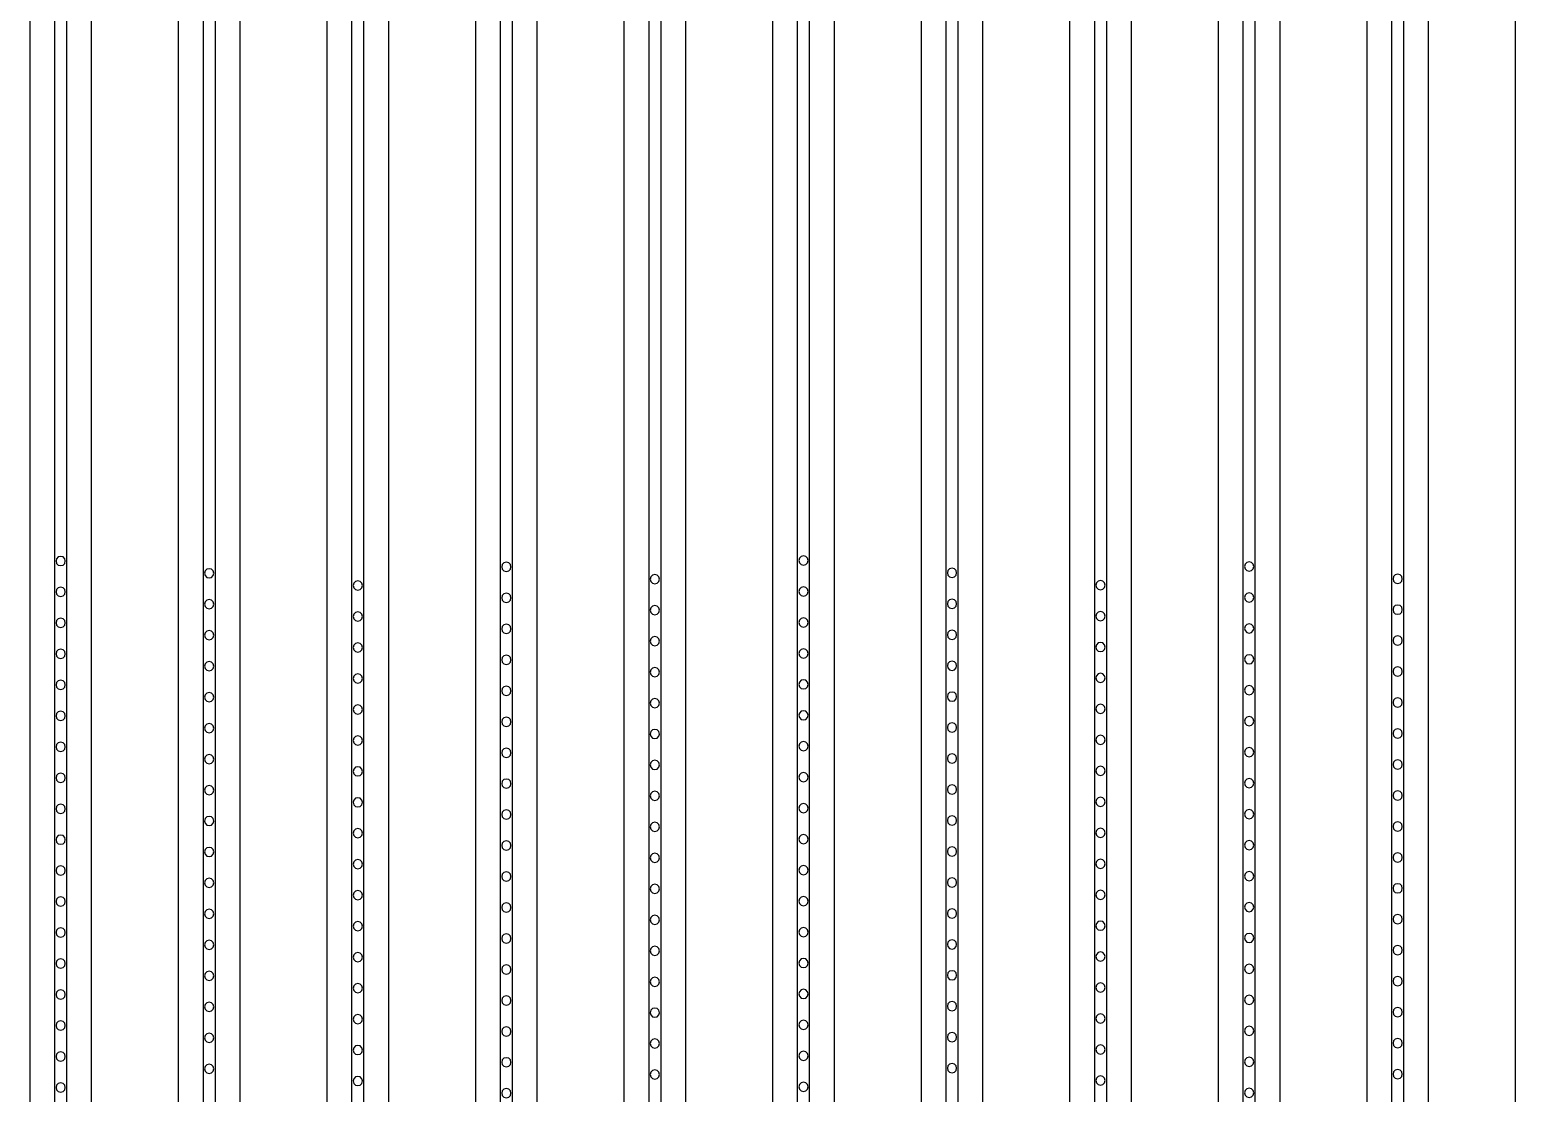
# Model space of a CAD drawing. Header units: metres. Extents: x -1805 to 1655, y -683 to 39617.
# Drawn here: x -250 to -10, y 3961.9 to 4133.7 of the extents above; entities that cross this region are included whole.
import ezdxf

# ---------------------------------------------------------------- set-up
doc = ezdxf.new("R2010")
doc.units = ezdxf.units.M
for name, color, linetype in [('Etching', 5, 'CONTINUOUS'), ('IONP', 7, 'CONTINUOUS'), ('Metal', 4, 'CONTINUOUS')]:
    doc.layers.add(name, color=color, linetype=linetype)

msp = doc.modelspace()

# ---------------------------------------------------------------- linework, layer by layer
at = {"layer": 'Etching'}
for points in [[(-250, 9134.24), (-250, 1160.5)], [(-240, 1160.5), (-240, 9134.24)], [(-226, 9134.24), (-226, 1033.52)], [(-216, 1033.52), (-216, 9134.24)], [(-202, 9134.24), (-202, 906.53)], [(-192, 906.53), (-192, 9134.24)], [(-178, 9134.24), (-178, 779.55)], [(-168, 779.55), (-168, 9134.24)], [(-154, 9134.24), (-154, 652.56)], [(-144, 652.56), (-144, 9134.24)], [(-130, 9134.24), (-130, 525.58)], [(-120, 525.58), (-120, 9134.24)], [(-106, 9134.24), (-106, 398.59)], [(-96, 398.59), (-96, 9134.24)], [(-82, 9134.24), (-82, 271.61)], [(-72, 271.61), (-72, 9134.24)], [(-58, 9134.24), (-58, 144.63)], [(-48, 144.63), (-48, 9134.24)], [(-34, 9134.24), (-34, 17.64)], [(-24, 17.64), (-24, 9134.24)], [(-10, 4155.73), (-10, -202.71)]]:
    msp.add_lwpolyline(points, dxfattribs=at)
at = {"layer": 'IONP'}
for points in [[(-244.25, 4047.86), (-244.35, 4048.23), (-244.62, 4048.51), (-245, 4048.61), (-245.38, 4048.51), (-245.65, 4048.23), (-245.75, 4047.86), (-245.65, 4047.48), (-245.38, 4047.21), (-245, 4047.11), (-244.62, 4047.21), (-244.35, 4047.48), (-244.25, 4047.86)], [(-220.25, 4045.87), (-220.35, 4046.25), (-220.62, 4046.52), (-221, 4046.62), (-221.38, 4046.52), (-221.65, 4046.25), (-221.75, 4045.87), (-221.65, 4045.5), (-221.38, 4045.22), (-221, 4045.12), (-220.62, 4045.22), (-220.35, 4045.5), (-220.25, 4045.87)], [(-172.25, 4046.9), (-172.35, 4047.28), (-172.62, 4047.55), (-173, 4047.65), (-173.38, 4047.55), (-173.65, 4047.28), (-173.75, 4046.9), (-173.65, 4046.53), (-173.38, 4046.26), (-173, 4046.15), (-172.62, 4046.26), (-172.35, 4046.53), (-172.25, 4046.9)], [(-124.25, 4047.94), (-124.35, 4048.31), (-124.62, 4048.59), (-125, 4048.69), (-125.38, 4048.59), (-125.65, 4048.31), (-125.75, 4047.94), (-125.65, 4047.56), (-125.38, 4047.29), (-125, 4047.19), (-124.62, 4047.29), (-124.35, 4047.56), (-124.25, 4047.94)], [(-100.25, 4045.95), (-100.35, 4046.33), (-100.62, 4046.6), (-101, 4046.7), (-101.38, 4046.6), (-101.65, 4046.33), (-101.75, 4045.95), (-101.65, 4045.58), (-101.38, 4045.3), (-101, 4045.2), (-100.62, 4045.3), (-100.35, 4045.58), (-100.25, 4045.95)], [(-52.25, 4046.98), (-52.35, 4047.36), (-52.62, 4047.63), (-53, 4047.73), (-53.38, 4047.63), (-53.65, 4047.36), (-53.75, 4046.98), (-53.65, 4046.61), (-53.38, 4046.33), (-53, 4046.23), (-52.62, 4046.33), (-52.35, 4046.61), (-52.25, 4046.98)], [(-196.25, 4043.89), (-196.35, 4044.26), (-196.62, 4044.54), (-197, 4044.64), (-197.38, 4044.54), (-197.65, 4044.26), (-197.75, 4043.89), (-197.65, 4043.51), (-197.38, 4043.24), (-197, 4043.14), (-196.62, 4043.24), (-196.35, 4043.51), (-196.25, 4043.89)], [(-148.25, 4044.92), (-148.35, 4045.3), (-148.62, 4045.57), (-149, 4045.67), (-149.38, 4045.57), (-149.65, 4045.3), (-149.75, 4044.92), (-149.65, 4044.55), (-149.38, 4044.27), (-149, 4044.17), (-148.62, 4044.27), (-148.35, 4044.55), (-148.25, 4044.92)], [(-76.25, 4043.97), (-76.35, 4044.34), (-76.62, 4044.62), (-77, 4044.72), (-77.38, 4044.62), (-77.65, 4044.34), (-77.75, 4043.97), (-77.65, 4043.59), (-77.38, 4043.32), (-77, 4043.22), (-76.62, 4043.32), (-76.35, 4043.59), (-76.25, 4043.97)], [(-28.25, 4045), (-28.35, 4045.38), (-28.62, 4045.65), (-29, 4045.75), (-29.38, 4045.65), (-29.65, 4045.38), (-29.75, 4045), (-29.65, 4044.62), (-29.38, 4044.35), (-29, 4044.25), (-28.62, 4044.35), (-28.35, 4044.62), (-28.25, 4045)], [(-244.25, 4042.86), (-244.35, 4043.23), (-244.62, 4043.51), (-245, 4043.61), (-245.38, 4043.51), (-245.65, 4043.23), (-245.75, 4042.86), (-245.65, 4042.48), (-245.38, 4042.21), (-245, 4042.11), (-244.62, 4042.21), (-244.35, 4042.48), (-244.25, 4042.86)], [(-220.25, 4040.87), (-220.35, 4041.25), (-220.62, 4041.52), (-221, 4041.62), (-221.38, 4041.52), (-221.65, 4041.25), (-221.75, 4040.87), (-221.65, 4040.5), (-221.38, 4040.22), (-221, 4040.12), (-220.62, 4040.22), (-220.35, 4040.5), (-220.25, 4040.87)], [(-172.25, 4041.9), (-172.35, 4042.28), (-172.62, 4042.55), (-173, 4042.65), (-173.38, 4042.55), (-173.65, 4042.28), (-173.75, 4041.9), (-173.65, 4041.53), (-173.38, 4041.26), (-173, 4041.15), (-172.62, 4041.26), (-172.35, 4041.53), (-172.25, 4041.9)], [(-124.25, 4042.94), (-124.35, 4043.31), (-124.62, 4043.59), (-125, 4043.69), (-125.38, 4043.59), (-125.65, 4043.31), (-125.75, 4042.94), (-125.65, 4042.56), (-125.38, 4042.29), (-125, 4042.19), (-124.62, 4042.29), (-124.35, 4042.56), (-124.25, 4042.94)], [(-100.25, 4040.95), (-100.35, 4041.33), (-100.62, 4041.6), (-101, 4041.7), (-101.38, 4041.6), (-101.65, 4041.33), (-101.75, 4040.95), (-101.65, 4040.58), (-101.38, 4040.3), (-101, 4040.2), (-100.62, 4040.3), (-100.35, 4040.58), (-100.25, 4040.95)], [(-52.25, 4041.98), (-52.35, 4042.36), (-52.62, 4042.63), (-53, 4042.73), (-53.38, 4042.63), (-53.65, 4042.36), (-53.75, 4041.98), (-53.65, 4041.61), (-53.38, 4041.33), (-53, 4041.23), (-52.62, 4041.33), (-52.35, 4041.61), (-52.25, 4041.98)], [(-196.25, 4038.89), (-196.35, 4039.26), (-196.62, 4039.54), (-197, 4039.64), (-197.38, 4039.54), (-197.65, 4039.26), (-197.75, 4038.89), (-197.65, 4038.51), (-197.38, 4038.24), (-197, 4038.14), (-196.62, 4038.24), (-196.35, 4038.51), (-196.25, 4038.89)], [(-148.25, 4039.92), (-148.35, 4040.3), (-148.62, 4040.57), (-149, 4040.67), (-149.38, 4040.57), (-149.65, 4040.3), (-149.75, 4039.92), (-149.65, 4039.55), (-149.38, 4039.27), (-149, 4039.17), (-148.62, 4039.27), (-148.35, 4039.55), (-148.25, 4039.92)], [(-76.25, 4038.97), (-76.35, 4039.34), (-76.62, 4039.62), (-77, 4039.72), (-77.38, 4039.62), (-77.65, 4039.34), (-77.75, 4038.97), (-77.65, 4038.59), (-77.38, 4038.32), (-77, 4038.22), (-76.62, 4038.32), (-76.35, 4038.59), (-76.25, 4038.97)], [(-28.25, 4040), (-28.35, 4040.38), (-28.62, 4040.65), (-29, 4040.75), (-29.38, 4040.65), (-29.65, 4040.38), (-29.75, 4040), (-29.65, 4039.62), (-29.38, 4039.35), (-29, 4039.25), (-28.62, 4039.35), (-28.35, 4039.62), (-28.25, 4040)], [(-244.25, 4037.86), (-244.35, 4038.23), (-244.62, 4038.51), (-245, 4038.61), (-245.38, 4038.51), (-245.65, 4038.23), (-245.75, 4037.86), (-245.65, 4037.48), (-245.38, 4037.21), (-245, 4037.11), (-244.62, 4037.21), (-244.35, 4037.48), (-244.25, 4037.86)], [(-172.25, 4036.9), (-172.35, 4037.28), (-172.62, 4037.55), (-173, 4037.65), (-173.38, 4037.55), (-173.65, 4037.28), (-173.75, 4036.9), (-173.65, 4036.53), (-173.38, 4036.26), (-173, 4036.15), (-172.62, 4036.26), (-172.35, 4036.53), (-172.25, 4036.9)], [(-124.25, 4037.94), (-124.35, 4038.31), (-124.62, 4038.59), (-125, 4038.69), (-125.38, 4038.59), (-125.65, 4038.31), (-125.75, 4037.94), (-125.65, 4037.56), (-125.38, 4037.29), (-125, 4037.19), (-124.62, 4037.29), (-124.35, 4037.56), (-124.25, 4037.94)], [(-52.25, 4036.98), (-52.35, 4037.36), (-52.62, 4037.63), (-53, 4037.73), (-53.38, 4037.63), (-53.65, 4037.36), (-53.75, 4036.98), (-53.65, 4036.61), (-53.38, 4036.33), (-53, 4036.23), (-52.62, 4036.33), (-52.35, 4036.61), (-52.25, 4036.98)], [(-220.25, 4035.87), (-220.35, 4036.25), (-220.62, 4036.52), (-221, 4036.62), (-221.38, 4036.52), (-221.65, 4036.25), (-221.75, 4035.87), (-221.65, 4035.5), (-221.38, 4035.22), (-221, 4035.12), (-220.62, 4035.22), (-220.35, 4035.5), (-220.25, 4035.87)], [(-196.25, 4033.89), (-196.35, 4034.26), (-196.62, 4034.54), (-197, 4034.64), (-197.38, 4034.54), (-197.65, 4034.26), (-197.75, 4033.89), (-197.65, 4033.51), (-197.38, 4033.24), (-197, 4033.14), (-196.62, 4033.24), (-196.35, 4033.51), (-196.25, 4033.89)], [(-148.25, 4034.92), (-148.35, 4035.3), (-148.62, 4035.57), (-149, 4035.67), (-149.38, 4035.57), (-149.65, 4035.3), (-149.75, 4034.92), (-149.65, 4034.55), (-149.38, 4034.27), (-149, 4034.17), (-148.62, 4034.27), (-148.35, 4034.55), (-148.25, 4034.92)], [(-100.25, 4035.95), (-100.35, 4036.33), (-100.62, 4036.6), (-101, 4036.7), (-101.38, 4036.6), (-101.65, 4036.33), (-101.75, 4035.95), (-101.65, 4035.58), (-101.38, 4035.3), (-101, 4035.2), (-100.62, 4035.3), (-100.35, 4035.58), (-100.25, 4035.95)], [(-76.25, 4033.97), (-76.35, 4034.34), (-76.62, 4034.62), (-77, 4034.72), (-77.38, 4034.62), (-77.65, 4034.34), (-77.75, 4033.97), (-77.65, 4033.59), (-77.38, 4033.32), (-77, 4033.22), (-76.62, 4033.32), (-76.35, 4033.59), (-76.25, 4033.97)], [(-28.25, 4035), (-28.35, 4035.38), (-28.62, 4035.65), (-29, 4035.75), (-29.38, 4035.65), (-29.65, 4035.38), (-29.75, 4035), (-29.65, 4034.62), (-29.38, 4034.35), (-29, 4034.25), (-28.62, 4034.35), (-28.35, 4034.62), (-28.25, 4035)], [(-244.25, 4032.86), (-244.35, 4033.23), (-244.62, 4033.51), (-245, 4033.61), (-245.38, 4033.51), (-245.65, 4033.23), (-245.75, 4032.86), (-245.65, 4032.48), (-245.38, 4032.21), (-245, 4032.11), (-244.62, 4032.21), (-244.35, 4032.48), (-244.25, 4032.86)], [(-172.25, 4031.9), (-172.35, 4032.28), (-172.62, 4032.55), (-173, 4032.65), (-173.38, 4032.55), (-173.65, 4032.28), (-173.75, 4031.9), (-173.65, 4031.53), (-173.38, 4031.26), (-173, 4031.15), (-172.62, 4031.26), (-172.35, 4031.53), (-172.25, 4031.9)], [(-124.25, 4032.94), (-124.35, 4033.31), (-124.62, 4033.59), (-125, 4033.69), (-125.38, 4033.59), (-125.65, 4033.31), (-125.75, 4032.94), (-125.65, 4032.56), (-125.38, 4032.29), (-125, 4032.19), (-124.62, 4032.29), (-124.35, 4032.56), (-124.25, 4032.94)], [(-52.25, 4031.98), (-52.35, 4032.36), (-52.62, 4032.63), (-53, 4032.73), (-53.38, 4032.63), (-53.65, 4032.36), (-53.75, 4031.98), (-53.65, 4031.61), (-53.38, 4031.33), (-53, 4031.23), (-52.62, 4031.33), (-52.35, 4031.61), (-52.25, 4031.98)], [(-220.25, 4030.87), (-220.35, 4031.25), (-220.62, 4031.52), (-221, 4031.62), (-221.38, 4031.52), (-221.65, 4031.25), (-221.75, 4030.87), (-221.65, 4030.5), (-221.38, 4030.22), (-221, 4030.12), (-220.62, 4030.22), (-220.35, 4030.5), (-220.25, 4030.87)], [(-196.25, 4028.89), (-196.35, 4029.26), (-196.62, 4029.54), (-197, 4029.64), (-197.38, 4029.54), (-197.65, 4029.26), (-197.75, 4028.89), (-197.65, 4028.51), (-197.38, 4028.24), (-197, 4028.14), (-196.62, 4028.24), (-196.35, 4028.51), (-196.25, 4028.89)], [(-148.25, 4029.92), (-148.35, 4030.3), (-148.62, 4030.57), (-149, 4030.67), (-149.38, 4030.57), (-149.65, 4030.3), (-149.75, 4029.92), (-149.65, 4029.55), (-149.38, 4029.27), (-149, 4029.17), (-148.62, 4029.27), (-148.35, 4029.55), (-148.25, 4029.92)], [(-100.25, 4030.95), (-100.35, 4031.33), (-100.62, 4031.6), (-101, 4031.7), (-101.38, 4031.6), (-101.65, 4031.33), (-101.75, 4030.95), (-101.65, 4030.58), (-101.38, 4030.3), (-101, 4030.2), (-100.62, 4030.3), (-100.35, 4030.58), (-100.25, 4030.95)], [(-76.25, 4028.97), (-76.35, 4029.34), (-76.62, 4029.62), (-77, 4029.72), (-77.38, 4029.62), (-77.65, 4029.34), (-77.75, 4028.97), (-77.65, 4028.59), (-77.38, 4028.32), (-77, 4028.22), (-76.62, 4028.32), (-76.35, 4028.59), (-76.25, 4028.97)], [(-28.25, 4030), (-28.35, 4030.38), (-28.62, 4030.65), (-29, 4030.75), (-29.38, 4030.65), (-29.65, 4030.38), (-29.75, 4030), (-29.65, 4029.62), (-29.38, 4029.35), (-29, 4029.25), (-28.62, 4029.35), (-28.35, 4029.62), (-28.25, 4030)], [(-244.25, 4027.86), (-244.35, 4028.23), (-244.62, 4028.51), (-245, 4028.61), (-245.38, 4028.51), (-245.65, 4028.23), (-245.75, 4027.86), (-245.65, 4027.48), (-245.38, 4027.21), (-245, 4027.11), (-244.62, 4027.21), (-244.35, 4027.48), (-244.25, 4027.86)], [(-172.25, 4026.9), (-172.35, 4027.28), (-172.62, 4027.55), (-173, 4027.65), (-173.38, 4027.55), (-173.65, 4027.28), (-173.75, 4026.9), (-173.65, 4026.53), (-173.38, 4026.26), (-173, 4026.15), (-172.62, 4026.26), (-172.35, 4026.53), (-172.25, 4026.9)], [(-124.25, 4027.94), (-124.35, 4028.31), (-124.62, 4028.59), (-125, 4028.69), (-125.38, 4028.59), (-125.65, 4028.31), (-125.75, 4027.94), (-125.65, 4027.56), (-125.38, 4027.29), (-125, 4027.19), (-124.62, 4027.29), (-124.35, 4027.56), (-124.25, 4027.94)], [(-52.25, 4026.98), (-52.35, 4027.36), (-52.62, 4027.63), (-53, 4027.73), (-53.38, 4027.63), (-53.65, 4027.36), (-53.75, 4026.98), (-53.65, 4026.61), (-53.38, 4026.33), (-53, 4026.23), (-52.62, 4026.33), (-52.35, 4026.61), (-52.25, 4026.98)], [(-220.25, 4025.87), (-220.35, 4026.25), (-220.62, 4026.52), (-221, 4026.62), (-221.38, 4026.52), (-221.65, 4026.25), (-221.75, 4025.87), (-221.65, 4025.5), (-221.38, 4025.22), (-221, 4025.12), (-220.62, 4025.22), (-220.35, 4025.5), (-220.25, 4025.87)], [(-148.25, 4024.92), (-148.35, 4025.3), (-148.62, 4025.57), (-149, 4025.67), (-149.38, 4025.57), (-149.65, 4025.3), (-149.75, 4024.92), (-149.65, 4024.55), (-149.38, 4024.27), (-149, 4024.17), (-148.62, 4024.27), (-148.35, 4024.55), (-148.25, 4024.92)], [(-100.25, 4025.95), (-100.35, 4026.33), (-100.62, 4026.6), (-101, 4026.7), (-101.38, 4026.6), (-101.65, 4026.33), (-101.75, 4025.95), (-101.65, 4025.58), (-101.38, 4025.3), (-101, 4025.2), (-100.62, 4025.3), (-100.35, 4025.58), (-100.25, 4025.95)], [(-28.25, 4025), (-28.35, 4025.38), (-28.62, 4025.65), (-29, 4025.75), (-29.38, 4025.65), (-29.65, 4025.38), (-29.75, 4025), (-29.65, 4024.62), (-29.38, 4024.35), (-29, 4024.25), (-28.62, 4024.35), (-28.35, 4024.62), (-28.25, 4025)], [(-244.25, 4022.86), (-244.35, 4023.23), (-244.62, 4023.51), (-245, 4023.61), (-245.38, 4023.51), (-245.65, 4023.23), (-245.75, 4022.86), (-245.65, 4022.48), (-245.38, 4022.21), (-245, 4022.11), (-244.62, 4022.21), (-244.35, 4022.48), (-244.25, 4022.86)], [(-196.25, 4023.89), (-196.35, 4024.26), (-196.62, 4024.54), (-197, 4024.64), (-197.38, 4024.54), (-197.65, 4024.26), (-197.75, 4023.89), (-197.65, 4023.51), (-197.38, 4023.24), (-197, 4023.14), (-196.62, 4023.24), (-196.35, 4023.51), (-196.25, 4023.89)], [(-172.25, 4021.9), (-172.35, 4022.28), (-172.62, 4022.55), (-173, 4022.65), (-173.38, 4022.55), (-173.65, 4022.28), (-173.75, 4021.9), (-173.65, 4021.53), (-173.38, 4021.26), (-173, 4021.15), (-172.62, 4021.26), (-172.35, 4021.53), (-172.25, 4021.9)], [(-124.25, 4022.94), (-124.35, 4023.31), (-124.62, 4023.59), (-125, 4023.69), (-125.38, 4023.59), (-125.65, 4023.31), (-125.75, 4022.94), (-125.65, 4022.56), (-125.38, 4022.29), (-125, 4022.19), (-124.62, 4022.29), (-124.35, 4022.56), (-124.25, 4022.94)], [(-76.25, 4023.97), (-76.35, 4024.34), (-76.62, 4024.62), (-77, 4024.72), (-77.38, 4024.62), (-77.65, 4024.34), (-77.75, 4023.97), (-77.65, 4023.59), (-77.38, 4023.32), (-77, 4023.22), (-76.62, 4023.32), (-76.35, 4023.59), (-76.25, 4023.97)], [(-52.25, 4021.98), (-52.35, 4022.36), (-52.62, 4022.63), (-53, 4022.73), (-53.38, 4022.63), (-53.65, 4022.36), (-53.75, 4021.98), (-53.65, 4021.61), (-53.38, 4021.33), (-53, 4021.23), (-52.62, 4021.33), (-52.35, 4021.61), (-52.25, 4021.98)], [(-220.25, 4020.87), (-220.35, 4021.25), (-220.62, 4021.52), (-221, 4021.62), (-221.38, 4021.52), (-221.65, 4021.25), (-221.75, 4020.87), (-221.65, 4020.5), (-221.38, 4020.22), (-221, 4020.12), (-220.62, 4020.22), (-220.35, 4020.5), (-220.25, 4020.87)], [(-148.25, 4019.92), (-148.35, 4020.3), (-148.62, 4020.57), (-149, 4020.67), (-149.38, 4020.57), (-149.65, 4020.3), (-149.75, 4019.92), (-149.65, 4019.55), (-149.38, 4019.27), (-149, 4019.17), (-148.62, 4019.27), (-148.35, 4019.55), (-148.25, 4019.92)], [(-100.25, 4020.95), (-100.35, 4021.33), (-100.62, 4021.6), (-101, 4021.7), (-101.38, 4021.6), (-101.65, 4021.33), (-101.75, 4020.95), (-101.65, 4020.58), (-101.38, 4020.3), (-101, 4020.2), (-100.62, 4020.3), (-100.35, 4020.58), (-100.25, 4020.95)], [(-28.25, 4020), (-28.35, 4020.38), (-28.62, 4020.65), (-29, 4020.75), (-29.38, 4020.65), (-29.65, 4020.38), (-29.75, 4020), (-29.65, 4019.62), (-29.38, 4019.35), (-29, 4019.25), (-28.62, 4019.35), (-28.35, 4019.62), (-28.25, 4020)], [(-244.25, 4017.86), (-244.35, 4018.23), (-244.62, 4018.51), (-245, 4018.61), (-245.38, 4018.51), (-245.65, 4018.23), (-245.75, 4017.86), (-245.65, 4017.48), (-245.38, 4017.21), (-245, 4017.11), (-244.62, 4017.21), (-244.35, 4017.48), (-244.25, 4017.86)], [(-196.25, 4018.89), (-196.35, 4019.26), (-196.62, 4019.54), (-197, 4019.64), (-197.38, 4019.54), (-197.65, 4019.26), (-197.75, 4018.89), (-197.65, 4018.51), (-197.38, 4018.24), (-197, 4018.14), (-196.62, 4018.24), (-196.35, 4018.51), (-196.25, 4018.89)], [(-172.25, 4016.9), (-172.35, 4017.28), (-172.62, 4017.55), (-173, 4017.65), (-173.38, 4017.55), (-173.65, 4017.28), (-173.75, 4016.9), (-173.65, 4016.53), (-173.38, 4016.26), (-173, 4016.15), (-172.62, 4016.26), (-172.35, 4016.53), (-172.25, 4016.9)], [(-124.25, 4017.94), (-124.35, 4018.31), (-124.62, 4018.59), (-125, 4018.69), (-125.38, 4018.59), (-125.65, 4018.31), (-125.75, 4017.94), (-125.65, 4017.56), (-125.38, 4017.29), (-125, 4017.19), (-124.62, 4017.29), (-124.35, 4017.56), (-124.25, 4017.94)], [(-76.25, 4018.97), (-76.35, 4019.34), (-76.62, 4019.62), (-77, 4019.72), (-77.38, 4019.62), (-77.65, 4019.34), (-77.75, 4018.97), (-77.65, 4018.59), (-77.38, 4018.32), (-77, 4018.22), (-76.62, 4018.32), (-76.35, 4018.59), (-76.25, 4018.97)], [(-52.25, 4016.98), (-52.35, 4017.36), (-52.62, 4017.63), (-53, 4017.73), (-53.38, 4017.63), (-53.65, 4017.36), (-53.75, 4016.98), (-53.65, 4016.61), (-53.38, 4016.33), (-53, 4016.23), (-52.62, 4016.33), (-52.35, 4016.61), (-52.25, 4016.98)], [(-220.25, 4015.87), (-220.35, 4016.25), (-220.62, 4016.52), (-221, 4016.62), (-221.38, 4016.52), (-221.65, 4016.25), (-221.75, 4015.87), (-221.65, 4015.5), (-221.38, 4015.22), (-221, 4015.12), (-220.62, 4015.22), (-220.35, 4015.5), (-220.25, 4015.87)], [(-148.25, 4014.92), (-148.35, 4015.3), (-148.62, 4015.57), (-149, 4015.67), (-149.38, 4015.57), (-149.65, 4015.3), (-149.75, 4014.92), (-149.65, 4014.55), (-149.38, 4014.27), (-149, 4014.17), (-148.62, 4014.27), (-148.35, 4014.55), (-148.25, 4014.92)], [(-100.25, 4015.95), (-100.35, 4016.33), (-100.62, 4016.6), (-101, 4016.7), (-101.38, 4016.6), (-101.65, 4016.33), (-101.75, 4015.95), (-101.65, 4015.58), (-101.38, 4015.3), (-101, 4015.2), (-100.62, 4015.3), (-100.35, 4015.58), (-100.25, 4015.95)], [(-28.25, 4015), (-28.35, 4015.38), (-28.62, 4015.65), (-29, 4015.75), (-29.38, 4015.65), (-29.65, 4015.38), (-29.75, 4015), (-29.65, 4014.62), (-29.38, 4014.35), (-29, 4014.25), (-28.62, 4014.35), (-28.35, 4014.62), (-28.25, 4015)], [(-244.25, 4012.86), (-244.35, 4013.23), (-244.62, 4013.51), (-245, 4013.61), (-245.38, 4013.51), (-245.65, 4013.23), (-245.75, 4012.86), (-245.65, 4012.48), (-245.38, 4012.21), (-245, 4012.11), (-244.62, 4012.21), (-244.35, 4012.48), (-244.25, 4012.86)], [(-196.25, 4013.89), (-196.35, 4014.26), (-196.62, 4014.54), (-197, 4014.64), (-197.38, 4014.54), (-197.65, 4014.26), (-197.75, 4013.89), (-197.65, 4013.51), (-197.38, 4013.24), (-197, 4013.14), (-196.62, 4013.24), (-196.35, 4013.51), (-196.25, 4013.89)], [(-124.25, 4012.94), (-124.35, 4013.31), (-124.62, 4013.59), (-125, 4013.69), (-125.38, 4013.59), (-125.65, 4013.31), (-125.75, 4012.94), (-125.65, 4012.56), (-125.38, 4012.29), (-125, 4012.19), (-124.62, 4012.29), (-124.35, 4012.56), (-124.25, 4012.94)], [(-76.25, 4013.97), (-76.35, 4014.34), (-76.62, 4014.62), (-77, 4014.72), (-77.38, 4014.62), (-77.65, 4014.34), (-77.75, 4013.97), (-77.65, 4013.59), (-77.38, 4013.32), (-77, 4013.22), (-76.62, 4013.32), (-76.35, 4013.59), (-76.25, 4013.97)], [(-220.25, 4010.87), (-220.35, 4011.25), (-220.62, 4011.52), (-221, 4011.62), (-221.38, 4011.52), (-221.65, 4011.25), (-221.75, 4010.87), (-221.65, 4010.5), (-221.38, 4010.22), (-221, 4010.12), (-220.62, 4010.22), (-220.35, 4010.5), (-220.25, 4010.87)], [(-172.25, 4011.9), (-172.35, 4012.28), (-172.62, 4012.55), (-173, 4012.65), (-173.38, 4012.55), (-173.65, 4012.28), (-173.75, 4011.9), (-173.65, 4011.53), (-173.38, 4011.26), (-173, 4011.15), (-172.62, 4011.26), (-172.35, 4011.53), (-172.25, 4011.9)], [(-148.25, 4009.92), (-148.35, 4010.3), (-148.62, 4010.57), (-149, 4010.67), (-149.38, 4010.57), (-149.65, 4010.3), (-149.75, 4009.92), (-149.65, 4009.55), (-149.38, 4009.27), (-149, 4009.17), (-148.62, 4009.27), (-148.35, 4009.55), (-148.25, 4009.92)], [(-100.25, 4010.95), (-100.35, 4011.33), (-100.62, 4011.6), (-101, 4011.7), (-101.38, 4011.6), (-101.65, 4011.33), (-101.75, 4010.95), (-101.65, 4010.58), (-101.38, 4010.3), (-101, 4010.2), (-100.62, 4010.3), (-100.35, 4010.58), (-100.25, 4010.95)], [(-52.25, 4011.98), (-52.35, 4012.36), (-52.62, 4012.63), (-53, 4012.73), (-53.38, 4012.63), (-53.65, 4012.36), (-53.75, 4011.98), (-53.65, 4011.61), (-53.38, 4011.33), (-53, 4011.23), (-52.62, 4011.33), (-52.35, 4011.61), (-52.25, 4011.98)], [(-28.25, 4010), (-28.35, 4010.38), (-28.62, 4010.65), (-29, 4010.75), (-29.38, 4010.65), (-29.65, 4010.38), (-29.75, 4010), (-29.65, 4009.62), (-29.38, 4009.35), (-29, 4009.25), (-28.62, 4009.35), (-28.35, 4009.62), (-28.25, 4010)], [(-244.25, 4007.86), (-244.35, 4008.23), (-244.62, 4008.51), (-245, 4008.61), (-245.38, 4008.51), (-245.65, 4008.23), (-245.75, 4007.86), (-245.65, 4007.48), (-245.38, 4007.21), (-245, 4007.11), (-244.62, 4007.21), (-244.35, 4007.48), (-244.25, 4007.86)], [(-196.25, 4008.89), (-196.35, 4009.26), (-196.62, 4009.54), (-197, 4009.64), (-197.38, 4009.54), (-197.65, 4009.26), (-197.75, 4008.89), (-197.65, 4008.51), (-197.38, 4008.24), (-197, 4008.14), (-196.62, 4008.24), (-196.35, 4008.51), (-196.25, 4008.89)], [(-124.25, 4007.94), (-124.35, 4008.31), (-124.62, 4008.59), (-125, 4008.69), (-125.38, 4008.59), (-125.65, 4008.31), (-125.75, 4007.94), (-125.65, 4007.56), (-125.38, 4007.29), (-125, 4007.19), (-124.62, 4007.29), (-124.35, 4007.56), (-124.25, 4007.94)], [(-76.25, 4008.97), (-76.35, 4009.34), (-76.62, 4009.62), (-77, 4009.72), (-77.38, 4009.62), (-77.65, 4009.34), (-77.75, 4008.97), (-77.65, 4008.59), (-77.38, 4008.32), (-77, 4008.22), (-76.62, 4008.32), (-76.35, 4008.59), (-76.25, 4008.97)], [(-220.25, 4005.87), (-220.35, 4006.25), (-220.62, 4006.52), (-221, 4006.62), (-221.38, 4006.52), (-221.65, 4006.25), (-221.75, 4005.87), (-221.65, 4005.5), (-221.38, 4005.22), (-221, 4005.12), (-220.62, 4005.22), (-220.35, 4005.5), (-220.25, 4005.87)], [(-172.25, 4006.9), (-172.35, 4007.28), (-172.62, 4007.55), (-173, 4007.65), (-173.38, 4007.55), (-173.65, 4007.28), (-173.75, 4006.9), (-173.65, 4006.53), (-173.38, 4006.26), (-173, 4006.15), (-172.62, 4006.26), (-172.35, 4006.53), (-172.25, 4006.9)], [(-148.25, 4004.92), (-148.35, 4005.3), (-148.62, 4005.57), (-149, 4005.67), (-149.38, 4005.57), (-149.65, 4005.3), (-149.75, 4004.92), (-149.65, 4004.55), (-149.38, 4004.27), (-149, 4004.17), (-148.62, 4004.27), (-148.35, 4004.55), (-148.25, 4004.92)], [(-100.25, 4005.95), (-100.35, 4006.33), (-100.62, 4006.6), (-101, 4006.7), (-101.38, 4006.6), (-101.65, 4006.33), (-101.75, 4005.95), (-101.65, 4005.58), (-101.38, 4005.3), (-101, 4005.2), (-100.62, 4005.3), (-100.35, 4005.58), (-100.25, 4005.95)], [(-52.25, 4006.98), (-52.35, 4007.36), (-52.62, 4007.63), (-53, 4007.73), (-53.38, 4007.63), (-53.65, 4007.36), (-53.75, 4006.98), (-53.65, 4006.61), (-53.38, 4006.33), (-53, 4006.23), (-52.62, 4006.33), (-52.35, 4006.61), (-52.25, 4006.98)], [(-28.25, 4005), (-28.35, 4005.38), (-28.62, 4005.65), (-29, 4005.75), (-29.38, 4005.65), (-29.65, 4005.38), (-29.75, 4005), (-29.65, 4004.62), (-29.38, 4004.35), (-29, 4004.25), (-28.62, 4004.35), (-28.35, 4004.62), (-28.25, 4005)], [(-244.25, 4002.86), (-244.35, 4003.23), (-244.62, 4003.51), (-245, 4003.61), (-245.38, 4003.51), (-245.65, 4003.23), (-245.75, 4002.86), (-245.65, 4002.48), (-245.38, 4002.21), (-245, 4002.11), (-244.62, 4002.21), (-244.35, 4002.48), (-244.25, 4002.86)], [(-196.25, 4003.89), (-196.35, 4004.26), (-196.62, 4004.54), (-197, 4004.64), (-197.38, 4004.54), (-197.65, 4004.26), (-197.75, 4003.89), (-197.65, 4003.51), (-197.38, 4003.24), (-197, 4003.14), (-196.62, 4003.24), (-196.35, 4003.51), (-196.25, 4003.89)], [(-124.25, 4002.94), (-124.35, 4003.31), (-124.62, 4003.59), (-125, 4003.69), (-125.38, 4003.59), (-125.65, 4003.31), (-125.75, 4002.94), (-125.65, 4002.56), (-125.38, 4002.29), (-125, 4002.19), (-124.62, 4002.29), (-124.35, 4002.56), (-124.25, 4002.94)], [(-76.25, 4003.97), (-76.35, 4004.34), (-76.62, 4004.62), (-77, 4004.72), (-77.38, 4004.62), (-77.65, 4004.34), (-77.75, 4003.97), (-77.65, 4003.59), (-77.38, 4003.32), (-77, 4003.22), (-76.62, 4003.32), (-76.35, 4003.59), (-76.25, 4003.97)], [(-220.25, 4000.87), (-220.35, 4001.25), (-220.62, 4001.52), (-221, 4001.62), (-221.38, 4001.52), (-221.65, 4001.25), (-221.75, 4000.87), (-221.65, 4000.5), (-221.38, 4000.22), (-221, 4000.12), (-220.62, 4000.22), (-220.35, 4000.5), (-220.25, 4000.87)], [(-172.25, 4001.9), (-172.35, 4002.28), (-172.62, 4002.55), (-173, 4002.65), (-173.38, 4002.55), (-173.65, 4002.28), (-173.75, 4001.9), (-173.65, 4001.53), (-173.38, 4001.26), (-173, 4001.15), (-172.62, 4001.26), (-172.35, 4001.53), (-172.25, 4001.9)], [(-100.25, 4000.95), (-100.35, 4001.33), (-100.62, 4001.6), (-101, 4001.7), (-101.38, 4001.6), (-101.65, 4001.33), (-101.75, 4000.95), (-101.65, 4000.58), (-101.38, 4000.3), (-101, 4000.2), (-100.62, 4000.3), (-100.35, 4000.58), (-100.25, 4000.95)], [(-52.25, 4001.98), (-52.35, 4002.36), (-52.62, 4002.63), (-53, 4002.73), (-53.38, 4002.63), (-53.65, 4002.36), (-53.75, 4001.98), (-53.65, 4001.61), (-53.38, 4001.33), (-53, 4001.23), (-52.62, 4001.33), (-52.35, 4001.61), (-52.25, 4001.98)], [(-244.25, 3997.86), (-244.35, 3998.23), (-244.62, 3998.51), (-245, 3998.61), (-245.38, 3998.51), (-245.65, 3998.23), (-245.75, 3997.86), (-245.65, 3997.48), (-245.38, 3997.21), (-245, 3997.11), (-244.62, 3997.21), (-244.35, 3997.48), (-244.25, 3997.86)], [(-196.25, 3998.89), (-196.35, 3999.26), (-196.62, 3999.54), (-197, 3999.64), (-197.38, 3999.54), (-197.65, 3999.26), (-197.75, 3998.89), (-197.65, 3998.51), (-197.38, 3998.24), (-197, 3998.14), (-196.62, 3998.24), (-196.35, 3998.51), (-196.25, 3998.89)], [(-148.25, 3999.92), (-148.35, 4000.3), (-148.62, 4000.57), (-149, 4000.67), (-149.38, 4000.57), (-149.65, 4000.3), (-149.75, 3999.92), (-149.65, 3999.55), (-149.38, 3999.27), (-149, 3999.17), (-148.62, 3999.27), (-148.35, 3999.55), (-148.25, 3999.92)], [(-124.25, 3997.94), (-124.35, 3998.31), (-124.62, 3998.59), (-125, 3998.69), (-125.38, 3998.59), (-125.65, 3998.31), (-125.75, 3997.94), (-125.65, 3997.56), (-125.38, 3997.29), (-125, 3997.19), (-124.62, 3997.29), (-124.35, 3997.56), (-124.25, 3997.94)], [(-76.25, 3998.97), (-76.35, 3999.34), (-76.62, 3999.62), (-77, 3999.72), (-77.38, 3999.62), (-77.65, 3999.34), (-77.75, 3998.97), (-77.65, 3998.59), (-77.38, 3998.32), (-77, 3998.22), (-76.62, 3998.32), (-76.35, 3998.59), (-76.25, 3998.97)], [(-28.25, 4000), (-28.35, 4000.38), (-28.62, 4000.65), (-29, 4000.75), (-29.38, 4000.65), (-29.65, 4000.38), (-29.75, 4000), (-29.65, 3999.62), (-29.38, 3999.35), (-29, 3999.25), (-28.62, 3999.35), (-28.35, 3999.62), (-28.25, 4000)], [(-220.25, 3995.87), (-220.35, 3996.25), (-220.62, 3996.52), (-221, 3996.62), (-221.38, 3996.52), (-221.65, 3996.25), (-221.75, 3995.87), (-221.65, 3995.5), (-221.38, 3995.22), (-221, 3995.12), (-220.62, 3995.22), (-220.35, 3995.5), (-220.25, 3995.87)], [(-172.25, 3996.9), (-172.35, 3997.28), (-172.62, 3997.55), (-173, 3997.65), (-173.38, 3997.55), (-173.65, 3997.28), (-173.75, 3996.9), (-173.65, 3996.53), (-173.38, 3996.26), (-173, 3996.15), (-172.62, 3996.26), (-172.35, 3996.53), (-172.25, 3996.9)], [(-100.25, 3995.95), (-100.35, 3996.33), (-100.62, 3996.6), (-101, 3996.7), (-101.38, 3996.6), (-101.65, 3996.33), (-101.75, 3995.95), (-101.65, 3995.58), (-101.38, 3995.3), (-101, 3995.2), (-100.62, 3995.3), (-100.35, 3995.58), (-100.25, 3995.95)], [(-52.25, 3996.98), (-52.35, 3997.36), (-52.62, 3997.63), (-53, 3997.73), (-53.38, 3997.63), (-53.65, 3997.36), (-53.75, 3996.98), (-53.65, 3996.61), (-53.38, 3996.33), (-53, 3996.23), (-52.62, 3996.33), (-52.35, 3996.61), (-52.25, 3996.98)], [(-244.25, 3992.86), (-244.35, 3993.23), (-244.62, 3993.51), (-245, 3993.61), (-245.38, 3993.51), (-245.65, 3993.23), (-245.75, 3992.86), (-245.65, 3992.48), (-245.38, 3992.21), (-245, 3992.11), (-244.62, 3992.21), (-244.35, 3992.48), (-244.25, 3992.86)], [(-196.25, 3993.89), (-196.35, 3994.26), (-196.62, 3994.54), (-197, 3994.64), (-197.38, 3994.54), (-197.65, 3994.26), (-197.75, 3993.89), (-197.65, 3993.51), (-197.38, 3993.24), (-197, 3993.14), (-196.62, 3993.24), (-196.35, 3993.51), (-196.25, 3993.89)], [(-148.25, 3994.92), (-148.35, 3995.3), (-148.62, 3995.57), (-149, 3995.67), (-149.38, 3995.57), (-149.65, 3995.3), (-149.75, 3994.92), (-149.65, 3994.55), (-149.38, 3994.27), (-149, 3994.17), (-148.62, 3994.27), (-148.35, 3994.55), (-148.25, 3994.92)], [(-124.25, 3992.94), (-124.35, 3993.31), (-124.62, 3993.59), (-125, 3993.69), (-125.38, 3993.59), (-125.65, 3993.31), (-125.75, 3992.94), (-125.65, 3992.56), (-125.38, 3992.29), (-125, 3992.19), (-124.62, 3992.29), (-124.35, 3992.56), (-124.25, 3992.94)], [(-76.25, 3993.97), (-76.35, 3994.34), (-76.62, 3994.62), (-77, 3994.72), (-77.38, 3994.62), (-77.65, 3994.34), (-77.75, 3993.97), (-77.65, 3993.59), (-77.38, 3993.32), (-77, 3993.22), (-76.62, 3993.32), (-76.35, 3993.59), (-76.25, 3993.97)], [(-28.25, 3995), (-28.35, 3995.38), (-28.62, 3995.65), (-29, 3995.75), (-29.38, 3995.65), (-29.65, 3995.38), (-29.75, 3995), (-29.65, 3994.62), (-29.38, 3994.35), (-29, 3994.25), (-28.62, 3994.35), (-28.35, 3994.62), (-28.25, 3995)], [(-220.25, 3990.87), (-220.35, 3991.25), (-220.62, 3991.52), (-221, 3991.62), (-221.38, 3991.52), (-221.65, 3991.25), (-221.75, 3990.87), (-221.65, 3990.5), (-221.38, 3990.22), (-221, 3990.12), (-220.62, 3990.22), (-220.35, 3990.5), (-220.25, 3990.87)], [(-172.25, 3991.9), (-172.35, 3992.28), (-172.62, 3992.55), (-173, 3992.65), (-173.38, 3992.55), (-173.65, 3992.28), (-173.75, 3991.9), (-173.65, 3991.53), (-173.38, 3991.26), (-173, 3991.15), (-172.62, 3991.26), (-172.35, 3991.53), (-172.25, 3991.9)], [(-100.25, 3990.95), (-100.35, 3991.33), (-100.62, 3991.6), (-101, 3991.7), (-101.38, 3991.6), (-101.65, 3991.33), (-101.75, 3990.95), (-101.65, 3990.58), (-101.38, 3990.3), (-101, 3990.2), (-100.62, 3990.3), (-100.35, 3990.58), (-100.25, 3990.95)], [(-52.25, 3991.98), (-52.35, 3992.36), (-52.62, 3992.63), (-53, 3992.73), (-53.38, 3992.63), (-53.65, 3992.36), (-53.75, 3991.98), (-53.65, 3991.61), (-53.38, 3991.33), (-53, 3991.23), (-52.62, 3991.33), (-52.35, 3991.61), (-52.25, 3991.98)], [(-196.25, 3988.89), (-196.35, 3989.26), (-196.62, 3989.54), (-197, 3989.64), (-197.38, 3989.54), (-197.65, 3989.26), (-197.75, 3988.89), (-197.65, 3988.51), (-197.38, 3988.24), (-197, 3988.14), (-196.62, 3988.24), (-196.35, 3988.51), (-196.25, 3988.89)], [(-148.25, 3989.92), (-148.35, 3990.3), (-148.62, 3990.57), (-149, 3990.67), (-149.38, 3990.57), (-149.65, 3990.3), (-149.75, 3989.92), (-149.65, 3989.55), (-149.38, 3989.27), (-149, 3989.17), (-148.62, 3989.27), (-148.35, 3989.55), (-148.25, 3989.92)], [(-76.25, 3988.97), (-76.35, 3989.34), (-76.62, 3989.62), (-77, 3989.72), (-77.38, 3989.62), (-77.65, 3989.34), (-77.75, 3988.97), (-77.65, 3988.59), (-77.38, 3988.32), (-77, 3988.22), (-76.62, 3988.32), (-76.35, 3988.59), (-76.25, 3988.97)], [(-28.25, 3990), (-28.35, 3990.38), (-28.62, 3990.65), (-29, 3990.75), (-29.38, 3990.65), (-29.65, 3990.38), (-29.75, 3990), (-29.65, 3989.62), (-29.38, 3989.35), (-29, 3989.25), (-28.62, 3989.35), (-28.35, 3989.62), (-28.25, 3990)], [(-244.25, 3987.86), (-244.35, 3988.23), (-244.62, 3988.51), (-245, 3988.61), (-245.38, 3988.51), (-245.65, 3988.23), (-245.75, 3987.86), (-245.65, 3987.48), (-245.38, 3987.21), (-245, 3987.11), (-244.62, 3987.21), (-244.35, 3987.48), (-244.25, 3987.86)], [(-220.25, 3985.87), (-220.35, 3986.25), (-220.62, 3986.52), (-221, 3986.62), (-221.38, 3986.52), (-221.65, 3986.25), (-221.75, 3985.87), (-221.65, 3985.5), (-221.38, 3985.22), (-221, 3985.12), (-220.62, 3985.22), (-220.35, 3985.5), (-220.25, 3985.87)], [(-172.25, 3986.9), (-172.35, 3987.28), (-172.62, 3987.55), (-173, 3987.65), (-173.38, 3987.55), (-173.65, 3987.28), (-173.75, 3986.9), (-173.65, 3986.53), (-173.38, 3986.26), (-173, 3986.15), (-172.62, 3986.26), (-172.35, 3986.53), (-172.25, 3986.9)], [(-124.25, 3987.94), (-124.35, 3988.31), (-124.62, 3988.59), (-125, 3988.69), (-125.38, 3988.59), (-125.65, 3988.31), (-125.75, 3987.94), (-125.65, 3987.56), (-125.38, 3987.29), (-125, 3987.19), (-124.62, 3987.29), (-124.35, 3987.56), (-124.25, 3987.94)], [(-100.25, 3985.95), (-100.35, 3986.33), (-100.62, 3986.6), (-101, 3986.7), (-101.38, 3986.6), (-101.65, 3986.33), (-101.75, 3985.95), (-101.65, 3985.58), (-101.38, 3985.3), (-101, 3985.2), (-100.62, 3985.3), (-100.35, 3985.58), (-100.25, 3985.95)], [(-52.25, 3986.98), (-52.35, 3987.36), (-52.62, 3987.63), (-53, 3987.73), (-53.38, 3987.63), (-53.65, 3987.36), (-53.75, 3986.98), (-53.65, 3986.61), (-53.38, 3986.33), (-53, 3986.23), (-52.62, 3986.33), (-52.35, 3986.61), (-52.25, 3986.98)], [(-196.25, 3983.89), (-196.35, 3984.26), (-196.62, 3984.54), (-197, 3984.64), (-197.38, 3984.54), (-197.65, 3984.26), (-197.75, 3983.89), (-197.65, 3983.51), (-197.38, 3983.24), (-197, 3983.14), (-196.62, 3983.24), (-196.35, 3983.51), (-196.25, 3983.89)], [(-148.25, 3984.92), (-148.35, 3985.3), (-148.62, 3985.57), (-149, 3985.67), (-149.38, 3985.57), (-149.65, 3985.3), (-149.75, 3984.92), (-149.65, 3984.55), (-149.38, 3984.27), (-149, 3984.17), (-148.62, 3984.27), (-148.35, 3984.55), (-148.25, 3984.92)], [(-76.25, 3983.97), (-76.35, 3984.34), (-76.62, 3984.62), (-77, 3984.72), (-77.38, 3984.62), (-77.65, 3984.34), (-77.75, 3983.97), (-77.65, 3983.59), (-77.38, 3983.32), (-77, 3983.22), (-76.62, 3983.32), (-76.35, 3983.59), (-76.25, 3983.97)], [(-28.25, 3985), (-28.35, 3985.38), (-28.62, 3985.65), (-29, 3985.75), (-29.38, 3985.65), (-29.65, 3985.38), (-29.75, 3985), (-29.65, 3984.62), (-29.38, 3984.35), (-29, 3984.25), (-28.62, 3984.35), (-28.35, 3984.62), (-28.25, 3985)], [(-244.25, 3982.86), (-244.35, 3983.23), (-244.62, 3983.51), (-245, 3983.61), (-245.38, 3983.51), (-245.65, 3983.23), (-245.75, 3982.86), (-245.65, 3982.48), (-245.38, 3982.21), (-245, 3982.11), (-244.62, 3982.21), (-244.35, 3982.48), (-244.25, 3982.86)], [(-220.25, 3980.87), (-220.35, 3981.25), (-220.62, 3981.52), (-221, 3981.62), (-221.38, 3981.52), (-221.65, 3981.25), (-221.75, 3980.87), (-221.65, 3980.5), (-221.38, 3980.22), (-221, 3980.12), (-220.62, 3980.22), (-220.35, 3980.5), (-220.25, 3980.87)], [(-172.25, 3981.9), (-172.35, 3982.28), (-172.62, 3982.55), (-173, 3982.65), (-173.38, 3982.55), (-173.65, 3982.28), (-173.75, 3981.9), (-173.65, 3981.53), (-173.38, 3981.26), (-173, 3981.15), (-172.62, 3981.26), (-172.35, 3981.53), (-172.25, 3981.9)], [(-124.25, 3982.94), (-124.35, 3983.31), (-124.62, 3983.59), (-125, 3983.69), (-125.38, 3983.59), (-125.65, 3983.31), (-125.75, 3982.94), (-125.65, 3982.56), (-125.38, 3982.29), (-125, 3982.19), (-124.62, 3982.29), (-124.35, 3982.56), (-124.25, 3982.94)], [(-100.25, 3980.95), (-100.35, 3981.33), (-100.62, 3981.6), (-101, 3981.7), (-101.38, 3981.6), (-101.65, 3981.33), (-101.75, 3980.95), (-101.65, 3980.58), (-101.38, 3980.3), (-101, 3980.2), (-100.62, 3980.3), (-100.35, 3980.58), (-100.25, 3980.95)], [(-52.25, 3981.98), (-52.35, 3982.36), (-52.62, 3982.63), (-53, 3982.73), (-53.38, 3982.63), (-53.65, 3982.36), (-53.75, 3981.98), (-53.65, 3981.61), (-53.38, 3981.33), (-53, 3981.23), (-52.62, 3981.33), (-52.35, 3981.61), (-52.25, 3981.98)], [(-196.25, 3978.89), (-196.35, 3979.26), (-196.62, 3979.54), (-197, 3979.64), (-197.38, 3979.54), (-197.65, 3979.26), (-197.75, 3978.89), (-197.65, 3978.51), (-197.38, 3978.24), (-197, 3978.14), (-196.62, 3978.24), (-196.35, 3978.51), (-196.25, 3978.89)], [(-148.25, 3979.92), (-148.35, 3980.3), (-148.62, 3980.57), (-149, 3980.67), (-149.38, 3980.57), (-149.65, 3980.3), (-149.75, 3979.92), (-149.65, 3979.55), (-149.38, 3979.27), (-149, 3979.17), (-148.62, 3979.27), (-148.35, 3979.55), (-148.25, 3979.92)], [(-76.25, 3978.97), (-76.35, 3979.34), (-76.62, 3979.62), (-77, 3979.72), (-77.38, 3979.62), (-77.65, 3979.34), (-77.75, 3978.97), (-77.65, 3978.59), (-77.38, 3978.32), (-77, 3978.22), (-76.62, 3978.32), (-76.35, 3978.59), (-76.25, 3978.97)], [(-28.25, 3980), (-28.35, 3980.38), (-28.62, 3980.65), (-29, 3980.75), (-29.38, 3980.65), (-29.65, 3980.38), (-29.75, 3980), (-29.65, 3979.62), (-29.38, 3979.35), (-29, 3979.25), (-28.62, 3979.35), (-28.35, 3979.62), (-28.25, 3980)], [(-244.25, 3977.86), (-244.35, 3978.23), (-244.62, 3978.51), (-245, 3978.61), (-245.38, 3978.51), (-245.65, 3978.23), (-245.75, 3977.86), (-245.65, 3977.48), (-245.38, 3977.21), (-245, 3977.11), (-244.62, 3977.21), (-244.35, 3977.48), (-244.25, 3977.86)], [(-172.25, 3976.9), (-172.35, 3977.28), (-172.62, 3977.55), (-173, 3977.65), (-173.38, 3977.55), (-173.65, 3977.28), (-173.75, 3976.9), (-173.65, 3976.53), (-173.38, 3976.26), (-173, 3976.15), (-172.62, 3976.26), (-172.35, 3976.53), (-172.25, 3976.9)], [(-124.25, 3977.94), (-124.35, 3978.31), (-124.62, 3978.59), (-125, 3978.69), (-125.38, 3978.59), (-125.65, 3978.31), (-125.75, 3977.94), (-125.65, 3977.56), (-125.38, 3977.29), (-125, 3977.19), (-124.62, 3977.29), (-124.35, 3977.56), (-124.25, 3977.94)], [(-52.25, 3976.98), (-52.35, 3977.36), (-52.62, 3977.63), (-53, 3977.73), (-53.38, 3977.63), (-53.65, 3977.36), (-53.75, 3976.98), (-53.65, 3976.61), (-53.38, 3976.33), (-53, 3976.23), (-52.62, 3976.33), (-52.35, 3976.61), (-52.25, 3976.98)], [(-220.25, 3975.87), (-220.35, 3976.25), (-220.62, 3976.52), (-221, 3976.62), (-221.38, 3976.52), (-221.65, 3976.25), (-221.75, 3975.87), (-221.65, 3975.5), (-221.38, 3975.22), (-221, 3975.12), (-220.62, 3975.22), (-220.35, 3975.5), (-220.25, 3975.87)], [(-196.25, 3973.89), (-196.35, 3974.26), (-196.62, 3974.54), (-197, 3974.64), (-197.38, 3974.54), (-197.65, 3974.26), (-197.75, 3973.89), (-197.65, 3973.51), (-197.38, 3973.24), (-197, 3973.14), (-196.62, 3973.24), (-196.35, 3973.51), (-196.25, 3973.89)], [(-148.25, 3974.92), (-148.35, 3975.3), (-148.62, 3975.57), (-149, 3975.67), (-149.38, 3975.57), (-149.65, 3975.3), (-149.75, 3974.92), (-149.65, 3974.55), (-149.38, 3974.27), (-149, 3974.17), (-148.62, 3974.27), (-148.35, 3974.55), (-148.25, 3974.92)], [(-100.25, 3975.95), (-100.35, 3976.33), (-100.62, 3976.6), (-101, 3976.7), (-101.38, 3976.6), (-101.65, 3976.33), (-101.75, 3975.95), (-101.65, 3975.58), (-101.38, 3975.3), (-101, 3975.2), (-100.62, 3975.3), (-100.35, 3975.58), (-100.25, 3975.95)], [(-76.25, 3973.97), (-76.35, 3974.34), (-76.62, 3974.62), (-77, 3974.72), (-77.38, 3974.62), (-77.65, 3974.34), (-77.75, 3973.97), (-77.65, 3973.59), (-77.38, 3973.32), (-77, 3973.22), (-76.62, 3973.32), (-76.35, 3973.59), (-76.25, 3973.97)], [(-28.25, 3975), (-28.35, 3975.38), (-28.62, 3975.65), (-29, 3975.75), (-29.38, 3975.65), (-29.65, 3975.38), (-29.75, 3975), (-29.65, 3974.62), (-29.38, 3974.35), (-29, 3974.25), (-28.62, 3974.35), (-28.35, 3974.62), (-28.25, 3975)], [(-244.25, 3972.86), (-244.35, 3973.23), (-244.62, 3973.51), (-245, 3973.61), (-245.38, 3973.51), (-245.65, 3973.23), (-245.75, 3972.86), (-245.65, 3972.48), (-245.38, 3972.21), (-245, 3972.11), (-244.62, 3972.21), (-244.35, 3972.48), (-244.25, 3972.86)], [(-172.25, 3971.9), (-172.35, 3972.28), (-172.62, 3972.55), (-173, 3972.65), (-173.38, 3972.55), (-173.65, 3972.28), (-173.75, 3971.9), (-173.65, 3971.53), (-173.38, 3971.26), (-173, 3971.15), (-172.62, 3971.26), (-172.35, 3971.53), (-172.25, 3971.9)], [(-124.25, 3972.94), (-124.35, 3973.31), (-124.62, 3973.59), (-125, 3973.69), (-125.38, 3973.59), (-125.65, 3973.31), (-125.75, 3972.94), (-125.65, 3972.56), (-125.38, 3972.29), (-125, 3972.19), (-124.62, 3972.29), (-124.35, 3972.56), (-124.25, 3972.94)], [(-52.25, 3971.98), (-52.35, 3972.36), (-52.62, 3972.63), (-53, 3972.73), (-53.38, 3972.63), (-53.65, 3972.36), (-53.75, 3971.98), (-53.65, 3971.61), (-53.38, 3971.33), (-53, 3971.23), (-52.62, 3971.33), (-52.35, 3971.61), (-52.25, 3971.98)], [(-220.25, 3970.87), (-220.35, 3971.25), (-220.62, 3971.52), (-221, 3971.62), (-221.38, 3971.52), (-221.65, 3971.25), (-221.75, 3970.87), (-221.65, 3970.5), (-221.38, 3970.22), (-221, 3970.12), (-220.62, 3970.22), (-220.35, 3970.5), (-220.25, 3970.87)], [(-196.25, 3968.89), (-196.35, 3969.26), (-196.62, 3969.54), (-197, 3969.64), (-197.38, 3969.54), (-197.65, 3969.26), (-197.75, 3968.89), (-197.65, 3968.51), (-197.38, 3968.24), (-197, 3968.14), (-196.62, 3968.24), (-196.35, 3968.51), (-196.25, 3968.89)], [(-148.25, 3969.92), (-148.35, 3970.3), (-148.62, 3970.57), (-149, 3970.67), (-149.38, 3970.57), (-149.65, 3970.3), (-149.75, 3969.92), (-149.65, 3969.55), (-149.38, 3969.27), (-149, 3969.17), (-148.62, 3969.27), (-148.35, 3969.55), (-148.25, 3969.92)], [(-100.25, 3970.95), (-100.35, 3971.33), (-100.62, 3971.6), (-101, 3971.7), (-101.38, 3971.6), (-101.65, 3971.33), (-101.75, 3970.95), (-101.65, 3970.58), (-101.38, 3970.3), (-101, 3970.2), (-100.62, 3970.3), (-100.35, 3970.58), (-100.25, 3970.95)], [(-76.25, 3968.97), (-76.35, 3969.34), (-76.62, 3969.62), (-77, 3969.72), (-77.38, 3969.62), (-77.65, 3969.34), (-77.75, 3968.97), (-77.65, 3968.59), (-77.38, 3968.32), (-77, 3968.22), (-76.62, 3968.32), (-76.35, 3968.59), (-76.25, 3968.97)], [(-28.25, 3970), (-28.35, 3970.38), (-28.62, 3970.65), (-29, 3970.75), (-29.38, 3970.65), (-29.65, 3970.38), (-29.75, 3970), (-29.65, 3969.62), (-29.38, 3969.35), (-29, 3969.25), (-28.62, 3969.35), (-28.35, 3969.62), (-28.25, 3970)], [(-244.25, 3967.86), (-244.35, 3968.23), (-244.62, 3968.51), (-245, 3968.61), (-245.38, 3968.51), (-245.65, 3968.23), (-245.75, 3967.86), (-245.65, 3967.48), (-245.38, 3967.21), (-245, 3967.11), (-244.62, 3967.21), (-244.35, 3967.48), (-244.25, 3967.86)], [(-172.25, 3966.9), (-172.35, 3967.28), (-172.62, 3967.55), (-173, 3967.65), (-173.38, 3967.55), (-173.65, 3967.28), (-173.75, 3966.9), (-173.65, 3966.53), (-173.38, 3966.26), (-173, 3966.15), (-172.62, 3966.26), (-172.35, 3966.53), (-172.25, 3966.9)], [(-124.25, 3967.94), (-124.35, 3968.31), (-124.62, 3968.59), (-125, 3968.69), (-125.38, 3968.59), (-125.65, 3968.31), (-125.75, 3967.94), (-125.65, 3967.56), (-125.38, 3967.29), (-125, 3967.19), (-124.62, 3967.29), (-124.35, 3967.56), (-124.25, 3967.94)], [(-52.25, 3966.98), (-52.35, 3967.36), (-52.62, 3967.63), (-53, 3967.73), (-53.38, 3967.63), (-53.65, 3967.36), (-53.75, 3966.98), (-53.65, 3966.61), (-53.38, 3966.33), (-53, 3966.23), (-52.62, 3966.33), (-52.35, 3966.61), (-52.25, 3966.98)], [(-220.25, 3965.87), (-220.35, 3966.25), (-220.62, 3966.52), (-221, 3966.62), (-221.38, 3966.52), (-221.65, 3966.25), (-221.75, 3965.87), (-221.65, 3965.5), (-221.38, 3965.22), (-221, 3965.12), (-220.62, 3965.22), (-220.35, 3965.5), (-220.25, 3965.87)], [(-148.25, 3964.92), (-148.35, 3965.3), (-148.62, 3965.57), (-149, 3965.67), (-149.38, 3965.57), (-149.65, 3965.3), (-149.75, 3964.92), (-149.65, 3964.55), (-149.38, 3964.27), (-149, 3964.17), (-148.62, 3964.27), (-148.35, 3964.55), (-148.25, 3964.92)], [(-100.25, 3965.95), (-100.35, 3966.33), (-100.62, 3966.6), (-101, 3966.7), (-101.38, 3966.6), (-101.65, 3966.33), (-101.75, 3965.95), (-101.65, 3965.58), (-101.38, 3965.3), (-101, 3965.2), (-100.62, 3965.3), (-100.35, 3965.58), (-100.25, 3965.95)], [(-28.25, 3965), (-28.35, 3965.38), (-28.62, 3965.65), (-29, 3965.75), (-29.38, 3965.65), (-29.65, 3965.38), (-29.75, 3965), (-29.65, 3964.62), (-29.38, 3964.35), (-29, 3964.25), (-28.62, 3964.35), (-28.35, 3964.62), (-28.25, 3965)], [(-244.25, 3962.86), (-244.35, 3963.23), (-244.62, 3963.51), (-245, 3963.61), (-245.38, 3963.51), (-245.65, 3963.23), (-245.75, 3962.86), (-245.65, 3962.48), (-245.38, 3962.21), (-245, 3962.11), (-244.62, 3962.21), (-244.35, 3962.48), (-244.25, 3962.86)], [(-196.25, 3963.89), (-196.35, 3964.26), (-196.62, 3964.54), (-197, 3964.64), (-197.38, 3964.54), (-197.65, 3964.26), (-197.75, 3963.89), (-197.65, 3963.51), (-197.38, 3963.24), (-197, 3963.14), (-196.62, 3963.24), (-196.35, 3963.51), (-196.25, 3963.89)], [(-172.25, 3961.9), (-172.35, 3962.28), (-172.62, 3962.55), (-173, 3962.65), (-173.38, 3962.55), (-173.65, 3962.28), (-173.75, 3961.9), (-173.65, 3961.53), (-173.38, 3961.26), (-173, 3961.15), (-172.62, 3961.26), (-172.35, 3961.53), (-172.25, 3961.9)], [(-124.25, 3962.94), (-124.35, 3963.31), (-124.62, 3963.59), (-125, 3963.69), (-125.38, 3963.59), (-125.65, 3963.31), (-125.75, 3962.94), (-125.65, 3962.56), (-125.38, 3962.29), (-125, 3962.19), (-124.62, 3962.29), (-124.35, 3962.56), (-124.25, 3962.94)], [(-76.25, 3963.97), (-76.35, 3964.34), (-76.62, 3964.62), (-77, 3964.72), (-77.38, 3964.62), (-77.65, 3964.34), (-77.75, 3963.97), (-77.65, 3963.59), (-77.38, 3963.32), (-77, 3963.22), (-76.62, 3963.32), (-76.35, 3963.59), (-76.25, 3963.97)], [(-52.25, 3961.98), (-52.35, 3962.36), (-52.62, 3962.63), (-53, 3962.73), (-53.38, 3962.63), (-53.65, 3962.36), (-53.75, 3961.98), (-53.65, 3961.61), (-53.38, 3961.33), (-53, 3961.23), (-52.62, 3961.33), (-52.35, 3961.61), (-52.25, 3961.98)]]:
    msp.add_lwpolyline(points, close=True, dxfattribs=at)
at = {"layer": 'Metal'}
for points in [[(-244, 1156.69), (-244, 9436.51), (-246, 9436.51), (-246, 9436.51), (-246, 1156.69)], [(-220, 1029.7), (-220, 9436.51), (-222, 9436.51), (-222, 9436.51), (-222, 1029.7)], [(-196, 902.72), (-196, 9436.51), (-198, 9436.51), (-198, 9436.51), (-198, 902.72)], [(-172, 775.73), (-172, 9436.51), (-174, 9436.51), (-174, 9436.51), (-174, 775.73)], [(-148, 648.75), (-148, 9436.51), (-150, 9436.51), (-150, 9436.51), (-150, 648.75)], [(-124, 521.77), (-124, 9436.51), (-126, 9436.51), (-126, 9436.51), (-126, 521.77)], [(-100, 394.78), (-100, 9436.51), (-102, 9436.51), (-102, 9436.51), (-102, 394.78)], [(-76, 267.8), (-76, 9436.51), (-78, 9436.51), (-78, 9436.51), (-78, 267.8)], [(-52, 140.81), (-52, 9436.51), (-54, 9436.51), (-54, 9436.51), (-54, 140.81)], [(-28, 13.83), (-28, 9436.51), (-30, 9436.51), (-30, 9436.51), (-30, 13.83)]]:
    msp.add_lwpolyline(points, dxfattribs=at)

doc.saveas('drawing.dxf')
